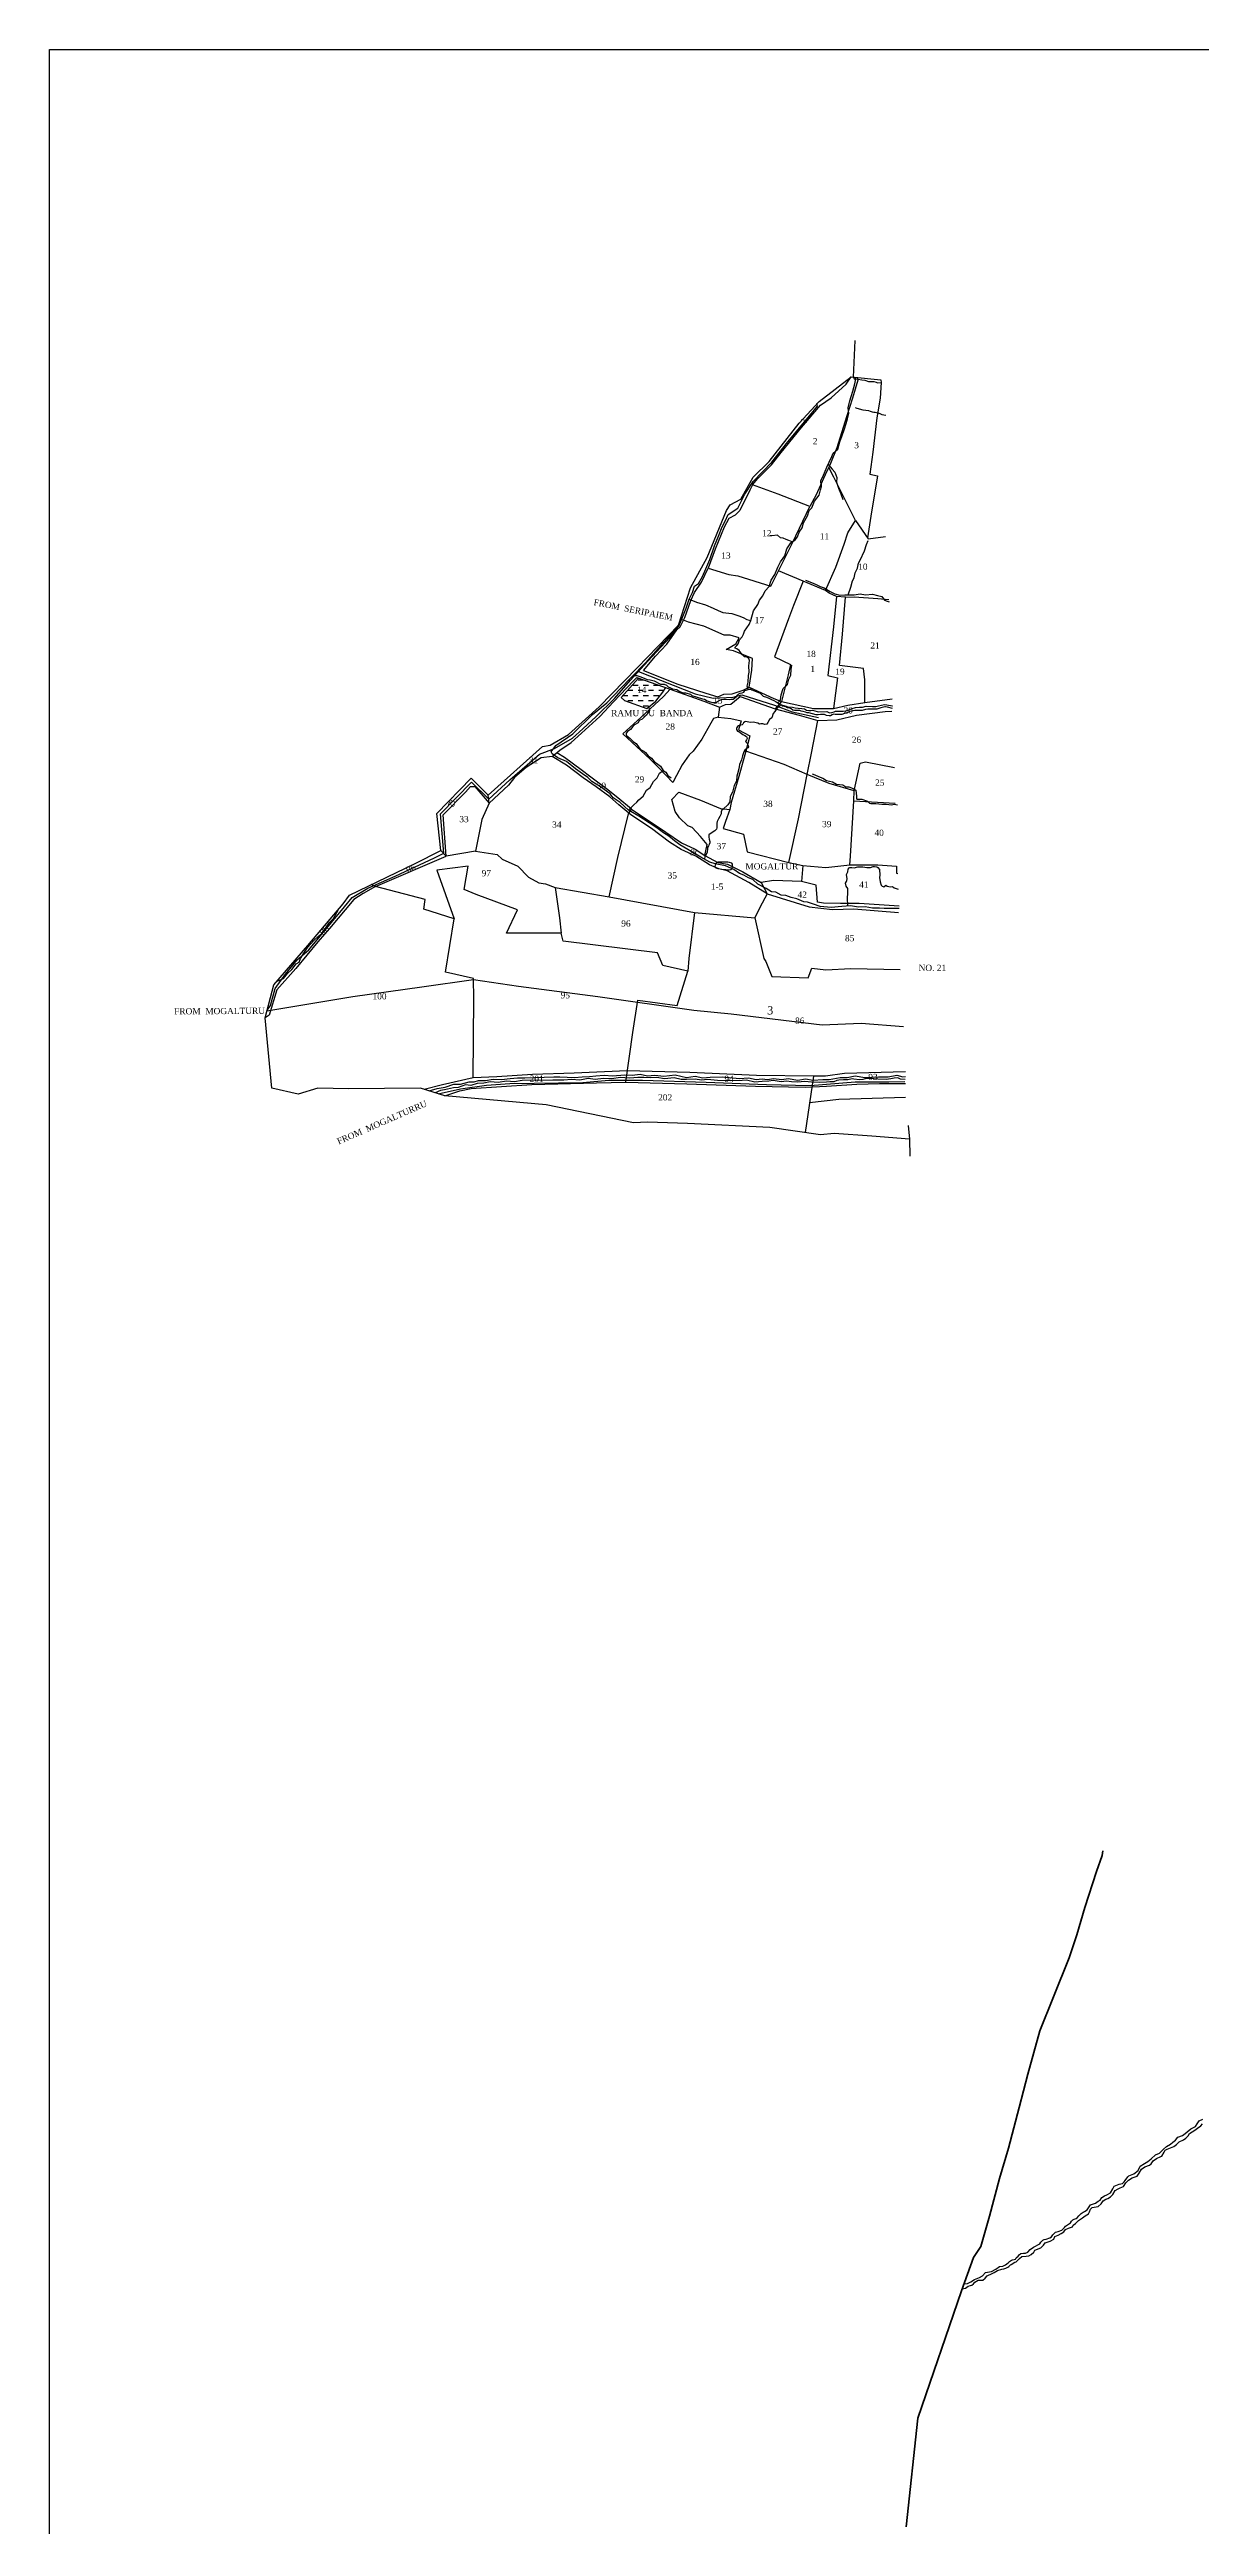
# Model space of a CAD drawing. Header units: millimetres. Extents: x -710 to 883, y -1027 to 1201.
# Drawn here: x -710 to -152, y 0 to 1201 of the extents above; entities that cross this region are included whole.
import ezdxf

# ---------------------------------------------------------------- set-up
doc = ezdxf.new("R2010")
doc.units = ezdxf.units.MM
doc.header["$MEASUREMENT"] = 0
for name, pattern in [('ACAD_ISO02W100', [15, 12, -3]), ('ACAD_ISO07W100', [3, 0, -3]), ('BORDER', [1.75, 0.5, -0.25, 0.5, -0.25, 0, -0.25])]:
    doc.linetypes.add(name, pattern=pattern)
for name, color, linetype in [('CARTTRACK', 30, 'ACAD_ISO02W100'), ('NALA', 4, 'Continuous'), ('SURVEY_BND', 7, 'Continuous'), ('SURVEY_NO', 7, 'Continuous'), ('WATER_BODY', 4, 'Continuous')]:
    doc.layers.add(name, color=color, linetype=linetype)
doc.layers.add('FOOTPATH', color=150, linetype='ACAD_ISO07W100', lineweight=30)
doc.layers.add('VILL_BOUNDARY', color=6, linetype='BORDER', lineweight=30)
doc.styles.get("Standard").update_dxf_attribs({"font": 'TIMES.TTF'})

msp = doc.modelspace()

# ---------------------------------------------------------------- hatches: boundary and pattern name
at = {"layer": 'WATER_BODY', "linetype": 'ByBlock'}
h = msp.add_hatch(dxfattribs=at)
h.set_pattern_fill('DASH', color=256, scale=20, style=0)
h.paths.add_polyline_path([(-413.1, 889), (-411.6, 891.3), (-424.9, 895.9), (-433.3, 886.5), (-431.6, 885), (-420.8, 881.2), (-416.5, 884.7)])
h.paths.add_polyline_path([(-426.3, 888), (-420.3, 888), (-420.3, 892.5), (-426.3, 892.5)], flags=24)

# ---------------------------------------------------------------- linework, layer by layer
at = {"linetype": 'ByBlock', "lineweight": 30}
msp.add_lwpolyline([(-710.4, 1200.6), (882.8, 1200.6), (882.8, -1027.5), (-710.4, -1027.5)], close=True, dxfattribs=at)
at = {"layer": 'CARTTRACK', "linetype": 'ByBlock'}
for points in [[(-605, 734.5), (-603.3, 737.1), (-601, 745.4), (-596, 752.3), (-590.3, 759.3), (-584.7, 764.1), (-573.7, 777.3), (-567.4, 784.9), (-563.7, 789.5), (-556.1, 794), (-542.9, 799.9), (-523.8, 808.8), (-519.3, 811), (-520.9, 830.1), (-505.8, 845.4), (-497.4, 837.2), (-487.2, 846.6), (-472.8, 859), (-465.6, 861.7), (-456.9, 866.8), (-451.8, 871.2), (-445.3, 877.3), (-436.5, 885.9), (-428.7, 894.9), (-420.3, 904.1), (-409.7, 915.5), (-405.5, 921.6)], [(-424.9, 899), (-397.3, 888.3), (-388.7, 886.2), (-379, 886.6), (-374.7, 887.7), (-358.9, 882.7), (-350.3, 879.5), (-337.5, 876.7)], [(-605, 734.5), (-563.3, 741.5), (-529.9, 746.2), (-504.9, 749.8), (-483.1, 746.5), (-444.6, 741.5), (-398, 734.9), (-379.9, 733.1), (-335.7, 727.7), (-316.9, 728.6), (-296.3, 726.9)]]:
    msp.add_lwpolyline(points, dxfattribs=at)
at = {"layer": 'FOOTPATH', "linetype": 'ByBlock'}
msp.add_lwpolyline([(-521.9, 694.3), (-511.2, 696.7), (-498.5, 698.5), (-487.2, 699.3), (-451.9, 699.8), (-439.2, 700.9), (-422.9, 701), (-392, 699.9), (-362.7, 698.9), (-341.6, 698.4), (-319.7, 700.2), (-303.4, 700.1), (-295.7, 700.3)], dxfattribs=at)
at = {"layer": 'NALA', "linetype": 'ByBlock'}
for points in [[(-371.7, 890.3), (-372.2, 891.9), (-371.6, 893.9), (-371.5, 897.1), (-371.1, 898.7), (-371.3, 901.8), (-371, 904.4), (-371.4, 905.3), (-372.5, 906.1), (-373.4, 906.2), (-374.4, 907.1), (-375, 907.9), (-376, 909.2), (-377.2, 910), (-377.9, 910.3), (-378, 910.9), (-377.2, 911.7), (-376.5, 912.5), (-376.1, 913.4), (-375.9, 914.5), (-374.5, 915.8), (-373.9, 917.1), (-373.5, 918.7), (-371.1, 921.9), (-370.4, 923.8), (-369, 928.5), (-366.9, 931.5), (-366.1, 933.6), (-364.6, 935.7), (-363.4, 938.1), (-361.5, 940.2), (-360.5, 943.3), (-358.8, 946.1), (-357.3, 949.7), (-355.9, 952.2), (-353.8, 955.2), (-352.9, 958.6), (-351, 961.5), (-348.8, 962.9), (-347.8, 964.3), (-346.9, 966.7), (-345.5, 968.8), (-344.8, 971.2), (-342.8, 974.6), (-342.1, 977.1), (-340.7, 978.4), (-339.5, 981.7), (-337.3, 984.5), (-336.5, 987.1), (-336.1, 988.8), (-336.1, 989.8), (-336.4, 990.7), (-336.4, 991.6), (-335.4, 993.5), (-333.5, 998.1), (-332.3, 1000.5), (-331.1, 1003.3), (-330.4, 1005), (-328.1, 1006.8), (-327.2, 1010.4), (-326.3, 1013), (-324.9, 1016.7), (-324.1, 1019.3), (-323.5, 1021.6), (-322.9, 1024.2), (-323.2, 1026.9), (-322.6, 1029), (-322.4, 1030.3), (-320.9, 1035), (-320, 1038.6), (-319.4, 1040.9), (-319.5, 1041.7)], [(-320.5, 1041.8), (-320.3, 1041), (-319.3, 1040.9), (-318.3, 1040.8), (-316.6, 1040.5), (-315.1, 1040.3), (-313.3, 1039.6), (-312, 1039.6), (-310.7, 1039.6), (-309.6, 1039.4), (-309, 1039.1), (-307.1, 1039.2)], [(-400.2, 934.1), (-398.6, 937.3), (-397.6, 940.5), (-395.8, 941.8), (-393.8, 945.2), (-392.2, 948.9), (-390.3, 953.3), (-387.9, 960), (-386.1, 964.6), (-384.3, 969.2), (-382.8, 971.9), (-381.4, 975.2), (-376.7, 978.2), (-373.3, 985.1), (-369.3, 991.2), (-360.2, 1000.6), (-353.1, 1009.6), (-350.8, 1012.3), (-341.7, 1023.2), (-338.1, 1027.7), (-338.3, 1029)], [(-319.7, 1027.1), (-318.9, 1026.7), (-318.9, 1026.7), (-316, 1025.9), (-314.6, 1025.7), (-313.3, 1025.6), (-312.5, 1025.3), (-311.5, 1024.9), (-310.7, 1024.8), (-310, 1024.8), (-308.8, 1024.5), (-307.8, 1024.1), (-306.9, 1023.7), (-304.9, 1023.4)], [(-332.8, 999.4), (-330.9, 997.2), (-329.7, 995.7), (-328.7, 993.2), (-328.8, 990.9), (-327.8, 987.9), (-326.7, 985.2), (-325.7, 982.5)], [(-350.3, 961.9), (-351.9, 962.5), (-353.2, 963.1), (-354.7, 963.7), (-355.9, 963.9), (-357.4, 965.1), (-360.2, 964.9), (-361.2, 964.9)], [(-323.2, 936.3), (-321.8, 939.9), (-321.1, 943), (-320.3, 944.5), (-319.7, 946.9), (-318.7, 949.2), (-318.2, 951.6), (-317.3, 953), (-315.3, 957.5), (-314.3, 960.7), (-313.5, 962.5)], [(-343.9, 943.3), (-340.9, 942.2), (-338.6, 941.2), (-336.8, 940.3), (-334.8, 939.6), (-331.9, 937.9), (-329.7, 936.8), (-327.2, 936.1), (-324.8, 936.3), (-322.2, 936.3), (-320.2, 936.2), (-317.3, 936.7), (-314.8, 936.2), (-311.4, 936.5), (-309, 935.9), (-306.9, 935.4), (-305.5, 933.7), (-304.3, 933.1), (-303.2, 932.9)], [(-428.4, 896.2), (-421.5, 903.3), (-412.8, 912.9), (-405.2, 921.1), (-403.4, 925.8), (-401.7, 929.8), (-400.2, 934.1), (-396.7, 932.7), (-392.3, 931.4), (-388.6, 929.7), (-386.2, 928.7), (-383.9, 927.7), (-379.6, 927.2), (-376.2, 926.1), (-374, 925.3), (-372.3, 924.3), (-370.4, 923.8)], [(-357.2, 883.8), (-355.9, 885.4), (-355.7, 887.8), (-354.7, 890.9), (-352.6, 892.7), (-352, 895.3), (-351, 897.3), (-350.8, 900), (-350.4, 902.2)], [(-298.5, 784.1), (-302.7, 784.1), (-305.7, 784.1), (-308, 784.3), (-311.3, 784.3), (-314.9, 784.9), (-318.1, 784.8), (-322, 785.5), (-326.2, 785.2), (-331.4, 784.6), (-336.7, 785.1), (-340, 786.3), (-342.9, 787.2), (-344.6, 787.4), (-348.1, 788.9), (-350.8, 789.5), (-353.4, 790.5), (-355.6, 790.7), (-358.2, 792.1), (-360.4, 792.3), (-362.9, 793.8), (-367, 795.9), (-369.4, 798.2), (-371.5, 799), (-373.7, 800.3), (-375.8, 801.1), (-378.6, 803.1), (-382.6, 804.8), (-387.6, 805.8), (-390.2, 806.7), (-394.6, 809.1), (-400.9, 812.8), (-404.8, 815), (-407.4, 816.9), (-410.1, 819.2), (-412.7, 820.9), (-415.3, 822.8), (-419.7, 825.7), (-424.6, 828.9), (-429.6, 831.9), (-433.8, 835.5), (-437.1, 837.8), (-438.6, 839.7), (-443.2, 843.1), (-447.4, 845.7), (-449.4, 847.6), (-452, 849.4), (-455.3, 851.8), (-459.7, 855.4), (-464, 857.2), (-466.7, 859.2), (-467.2, 860.2), (-464.9, 863.2), (-456.7, 868.8), (-447.1, 878.2), (-440.2, 883.9), (-433.6, 890.9), (-428.4, 896.2), (-427.1, 897.1), (-425.7, 897.1), (-423.7, 896.5), (-421.8, 895.7), (-420.7, 895.2), (-419.2, 895), (-417.2, 894.6), (-416.2, 894.1), (-415.1, 893.4), (-414.1, 893), (-412.9, 893), (-412.4, 893), (-411.3, 892.5), (-410.4, 891.7), (-409.3, 891.1), (-408.3, 890.6), (-406.2, 890.3), (-404.8, 889.4), (-403.2, 888.8), (-402.1, 888.7), (-399.6, 888), (-398.9, 887.5), (-393.8, 885.8), (-392.8, 885.7), (-391.6, 884.9), (-390.1, 884.4), (-388.9, 884.1), (-387.9, 884), (-387.3, 884.1), (-386.6, 884.6), (-385.5, 885.1), (-384.6, 885.5), (-383.4, 885.6), (-382.6, 885.6), (-380.8, 885.5), (-380.1, 885.6), (-378.9, 885.7), (-378.2, 886.2), (-377.4, 886.8), (-376.6, 887.7), (-376.1, 888.3), (-375.5, 888.6), (-374.6, 888.7), (-373.8, 889.1), (-373.2, 889.8), (-372.7, 890), (-371.7, 890.3), (-371.2, 890.5), (-370.3, 890.5), (-369.8, 890.1), (-365.9, 888.5), (-364.4, 887.1), (-362.8, 886.6), (-361.7, 886.2), (-360.4, 885.5), (-359.2, 885), (-358.1, 884.4), (-357.2, 883.8), (-356.2, 883.1), (-353.3, 882.2), (-352.4, 882), (-350.1, 881.7), (-348.9, 881.4), (-347.4, 881.3), (-345.6, 881.1), (-344.4, 880.9), (-343.3, 880.3), (-342.2, 880.2), (-341.3, 880.2), (-340.5, 880.3), (-338.2, 879.6), (-337.5, 879.5), (-333.5, 879.6), (-332.2, 879), (-331.1, 879.2), (-329.9, 879.5), (-329.3, 879.8), (-327.9, 879.8), (-326.7, 879.8), (-325.6, 879.8), (-323.5, 880.2), (-321.3, 881.1), (-319.6, 881.6), (-317.7, 881.7), (-316.2, 881.7), (-314.4, 882.3), (-311.4, 882.1), (-309.8, 882.1), (-308.5, 882.5), (-305.6, 883.1), (-304.4, 882.9), (-303.6, 882.7), (-302.7, 882.6), (-301.9, 882.5), (-301.6, 882.4)], [(-419.8, 882), (-419.6, 880.3), (-420.2, 878.9), (-421.2, 877.8), (-423, 875.9), (-424.5, 875.3), (-425, 874.2), (-426.7, 873.2), (-427.6, 872.4), (-428.7, 870.9), (-430.2, 869.9), (-430.8, 869.1), (-430.8, 868.6), (-430.6, 868), (-429.9, 867.4), (-428.8, 866.6), (-427.3, 864.9), (-426, 864.1), (-424.8, 862.5), (-423.9, 861.3), (-422.2, 860.5), (-421.4, 859.8), (-420.2, 858.2), (-418.5, 857.1), (-417.3, 855.4), (-415.5, 854.1), (-414.1, 853.1), (-412.9, 851.1), (-411.5, 850.2), (-410.6, 848.7), (-409, 847.5)], [(-301.7, 881.1), (-304.1, 881.7), (-305, 881.9), (-305.4, 881.9), (-307.4, 881.4), (-308.3, 881.1), (-309.3, 880.8), (-310.4, 880.8), (-311.8, 880.8), (-313.7, 880.8), (-314.7, 880.7), (-316.4, 880.2), (-320, 880.1), (-322.3, 879.6), (-323.4, 879.2), (-324.9, 878.7), (-326.3, 878.3), (-327.5, 878.2), (-328.5, 878.2), (-329.5, 878.3), (-330.3, 878.4), (-330.9, 878.1), (-331.8, 877.6), (-332.3, 877.6), (-333.7, 877.8), (-334.7, 878.2), (-335.6, 878.2), (-336.5, 878.2), (-337.7, 878.1), (-338.6, 878.1), (-340.5, 878.6), (-342.2, 879.1), (-343.1, 879.1), (-343.9, 879.3), (-345, 879.6), (-346, 879.9), (-346.6, 880.1), (-347.2, 880.1), (-348.4, 880.1), (-349.2, 880.1), (-350, 880.4), (-350.8, 880.9), (-351.4, 881.3), (-352.5, 881.5), (-353.4, 881.9), (-354.2, 882.1), (-355, 882.3), (-355.8, 882.9), (-356.7, 882.1), (-357.8, 881.1), (-358.8, 879.6), (-359.5, 878.7), (-360.1, 876.6), (-361.3, 875.8), (-362.1, 874.4), (-362.6, 873.6), (-363.5, 873.3), (-364.6, 873.7), (-365.5, 873.7), (-366.2, 873.6), (-366.9, 874), (-369.2, 874.5), (-370.6, 874.4), (-372.1, 874.7), (-372.9, 874.8), (-373.3, 874.7), (-373.9, 874.1), (-374.2, 873.6), (-374.4, 873.3), (-374.6, 873.2), (-375.2, 873.1), (-375.7, 873), (-376.3, 872.8), (-376.9, 872.4), (-377.2, 871.9), (-377.3, 871.4), (-377.3, 871), (-376.9, 870.2), (-376.2, 869.9), (-374.3, 868.6), (-373.6, 868.2), (-373.2, 868.1), (-372.5, 867.6), (-372.3, 867.2), (-372.2, 866.6), (-372.5, 866), (-372.9, 865.2), (-372.7, 864.8), (-372.2, 864.3), (-371.5, 862.5), (-371.6, 862.1), (-372.2, 861.9), (-373.3, 861), (-373.8, 860.2), (-374.4, 858.2), (-374.9, 856.2), (-375.9, 854), (-376.1, 851.8), (-376.9, 849.5), (-377.2, 848.3), (-377.3, 846.1), (-378.4, 843.8), (-379.2, 840.6), (-380.3, 838.5), (-380.5, 835.9), (-381.5, 834.4), (-383.7, 832.4), (-384.5, 831.8), (-384.7, 831.1), (-384.8, 830), (-385.4, 828.7), (-386, 827.7), (-386.7, 826.3), (-386.9, 825.5), (-386.8, 823.7), (-386.9, 823.2), (-387, 822.7), (-387.8, 821.8), (-390.1, 820.3), (-390.7, 819.8), (-390.7, 818.8), (-390.5, 817.8), (-390.3, 816.7), (-390.3, 816), (-390.5, 815.2), (-390.9, 814.6), (-391.3, 813.8), (-391.4, 813.1), (-391.5, 811.4), (-392, 810.4), (-392.6, 809.2), (-392.9, 808.2)], [(-429.6, 831.9), (-427.1, 834.5), (-425.6, 835.7), (-424.7, 836.9), (-422.5, 838.7), (-420.9, 841.5), (-419.1, 842.8), (-417.6, 845.8), (-415.8, 847.5), (-414.6, 849.7), (-412.9, 851.1)], [(-340.6, 849.4), (-339.4, 848.9), (-337.6, 848.1), (-335.4, 847.4), (-333.7, 846.2), (-330.7, 845.5), (-328.8, 844.5), (-325.8, 844.1), (-324.3, 843.2), (-322.8, 843.2), (-320.7, 842.4), (-319.5, 841.6), (-319.2, 838.7), (-319.1, 837.6), (-318.9, 837.1), (-317.6, 837.2), (-316.5, 837.1), (-313.8, 836.2), (-312.8, 835.3), (-312.1, 835.1), (-309.7, 835), (-306.8, 834.7), (-304.7, 834.8), (-302.2, 834.4), (-300.8, 834.7), (-299.2, 834.4)], [(-323.4, 785.4), (-323.5, 789.4), (-323.4, 791.5), (-323.3, 792.7), (-323.3, 793.9), (-324.2, 795), (-324.4, 796.5), (-324, 797.2), (-323.8, 797.8), (-323.7, 798.6), (-323.9, 800.6), (-323.4, 801.9), (-323.2, 803.3), (-322.7, 803.9), (-322.3, 804.1), (-321.4, 804.1), (-320.3, 803.8), (-318.5, 804.3), (-317.1, 804.4), (-316.1, 804.3), (-314.1, 804), (-312.4, 804), (-311, 804.5), (-310.4, 804.5), (-309.2, 804.3), (-308.8, 804.1), (-308, 803.1), (-307.8, 800.4), (-307.9, 799.2), (-307.6, 797.1), (-307.1, 795.4), (-306.7, 795), (-305.9, 794.6), (-304.9, 795.4), (-304.3, 795), (-302.6, 794.6), (-301.7, 794.9), (-300.9, 794.2), (-299.9, 793.8), (-298.9, 793.6)], [(-600, 749), (-597, 750.3), (-595, 752.7), (-592.9, 754.6), (-590.9, 757.3), (-589.4, 758.2), (-588.7, 759.9), (-586.8, 763), (-585.2, 765.4), (-582.3, 768.7), (-580.1, 770.6), (-578.4, 772.1), (-574.6, 777.4), (-572.8, 779.3), (-570.3, 783.7)], [(-526.4, 695.7), (-522.4, 696.9), (-518.6, 697.6), (-514.4, 699), (-511.1, 699), (-507, 700.2), (-504.5, 700.2), (-502.4, 700.8), (-499.1, 700.8), (-495.3, 701.5), (-491.2, 701.3), (-487, 701.8), (-483.5, 702), (-479.9, 702), (-465.9, 702.5), (-463, 702.5), (-455.9, 702.3), (-452.1, 702.6), (-448.6, 702.7), (-445.6, 703), (-441.5, 703.3), (-437.5, 703.1), (-431.5, 703.6), (-427.9, 703.4), (-424, 703.9), (-420.4, 703), (-416.9, 703.4), (-412.6, 702.9), (-407.1, 703.5), (-401.5, 702.2), (-397.3, 702.8), (-393.6, 702.1), (-390, 702.4), (-384.3, 702.5), (-375.8, 701.8), (-371.5, 702.1), (-367.8, 701.2), (-364.9, 701.6), (-362.3, 701.2), (-359.4, 701.8), (-355.4, 701.3), (-352.2, 701.8), (-347.5, 701), (-343.8, 701.6), (-340.1, 701), (-335.4, 701.3), (-332.3, 701.3), (-327, 702.3), (-323.7, 702.3), (-319.8, 703.1), (-315.1, 702.3), (-308.4, 702.6), (-303.7, 702.5), (-299.5, 703.3), (-296.7, 702.5), (-295.3, 702.7)], [(-295.5, 701.3), (-297.8, 701.4), (-299.1, 702), (-300.9, 701.9), (-302.4, 701.6), (-304.7, 701.3), (-308.8, 701.5), (-312.7, 701.7), (-314.9, 701.6), (-316, 701.2), (-317.7, 701.1), (-320.4, 701.5), (-321.3, 701.6), (-323.3, 701.1), (-325.5, 701.1), (-327.7, 700.9), (-328.7, 700.8), (-330.1, 700.2), (-332, 700.1), (-333.7, 700), (-337.2, 699.8), (-341, 700), (-344.2, 700.3), (-347.7, 699.9), (-350.7, 700.1), (-353.1, 700.5), (-355.6, 700.2), (-359.6, 700.7), (-361.6, 700.4), (-364.9, 700.3), (-368.4, 700), (-372.4, 700.9), (-374.5, 700.7), (-380.2, 700.6), (-386.5, 700.8), (-391.3, 701.2), (-394.3, 700.9), (-397.3, 701.4), (-401.5, 701.3), (-404.2, 701.2), (-407.6, 702), (-412.2, 701.6), (-415.9, 702.2), (-418.9, 702), (-422.2, 702.3), (-425.2, 702.2), (-429.1, 701.9), (-431.4, 702.1), (-433.8, 702.2), (-437.8, 701.6), (-441.8, 701.8), (-445.9, 701.3), (-449.2, 701.7), (-453.2, 700.9), (-457.3, 701.3), (-461.1, 700.9), (-466.3, 701), (-481.3, 700.8), (-485, 700.2), (-488.8, 700.4), (-492.9, 699.8), (-496.8, 700.1), (-499.8, 699.5), (-503, 699.3), (-506.2, 698.4), (-508.8, 698.6), (-512.2, 697.3), (-514.5, 697.2), (-518.9, 696.2), (-520.8, 695.9), (-523.4, 694.8)], [(-267.9, 114.9), (-266.2, 115.3), (-264.9, 116.2), (-263.9, 116.6), (-263.2, 116.7), (-262.4, 117.4), (-261.7, 118.1), (-260.2, 119.1), (-257.9, 119.2), (-256.8, 120.1), (-255.7, 121.2), (-253.3, 122.4), (-252.3, 122.8), (-250.7, 123.9), (-248.7, 124.5), (-247.6, 124.6), (-246.7, 124.9), (-245.7, 125.4), (-245.3, 125.8), (-244.5, 126.5), (-244.2, 126.8), (-242.4, 127.9), (-241.7, 128.1), (-241.3, 128.4), (-240.1, 129.6), (-238.9, 130.6), (-236.9, 130.8), (-235.5, 130.9), (-234.4, 131.6), (-233.2, 132.8), (-232.6, 133.7), (-229.8, 134.9), (-228.5, 136.1), (-227.6, 137.2), (-225.2, 138), (-223.4, 139.1), (-223, 140.3), (-221.4, 141), (-219.8, 141.7), (-218.6, 142.5), (-217.7, 143.7), (-216.4, 144.3), (-214.4, 145), (-214, 145.8), (-212.9, 146.7), (-211.4, 148.1), (-209.6, 149.3), (-208.2, 150.3), (-206.6, 151.3), (-206.2, 152.2), (-205.6, 153.6), (-204.8, 154.3), (-202, 154.9), (-200.5, 156.1), (-199.5, 157.6), (-198.2, 158.4), (-197.3, 158.8), (-195.9, 159.5), (-194.8, 160.7), (-193.7, 162.6), (-192.3, 163.5), (-191.2, 163.9), (-189.7, 164.6), (-188.5, 166.3), (-187.2, 167.7), (-185.4, 168.7), (-183.1, 169.5), (-182.1, 171.1), (-180.9, 173), (-179.3, 174.1), (-177.1, 174.9), (-176.2, 175.5), (-175.2, 177), (-173.6, 178.1), (-171.5, 179.1), (-171.1, 179.3), (-170, 181.2), (-169.4, 182.1), (-168.4, 182.7), (-165.3, 183.9), (-163.9, 185), (-162.7, 186.2), (-160.5, 187.2), (-159.4, 188), (-158.3, 189.1), (-157.6, 190.2), (-155, 191.9), (-153.7, 192.8), (-152.1, 194), (-151.3, 195)], [(-267, 117.4), (-265.3, 117.6), (-263.6, 118.4), (-261.9, 119.5), (-259.4, 120.4), (-258, 121.3), (-256.6, 122.9), (-253.7, 123.3), (-251.6, 124.4), (-249.7, 125.7), (-248.2, 126), (-246.9, 126.6), (-245.6, 127.6), (-244.9, 128.2), (-244, 128.8), (-243.4, 129), (-242.6, 129.1), (-242.1, 129.3), (-241.7, 129.9), (-240.7, 130.8), (-240.3, 131.5), (-239.4, 132.1), (-238.2, 132.3), (-237.1, 132.3), (-236, 132.8), (-234.9, 134), (-233.3, 135.1), (-230.3, 136.7), (-229.7, 137.6), (-228.8, 138.5), (-228.1, 138.9), (-227.2, 139.1), (-225.4, 139.6), (-224.6, 140.1), (-223.9, 141.1), (-223.9, 141.1), (-222.6, 142.4), (-221.4, 142.7), (-219.6, 143.4), (-219.6, 143.4), (-218.2, 144.6), (-217.8, 145.4), (-215.4, 146.9), (-214.8, 147.7), (-214.2, 148.4), (-213.6, 148.7), (-212.6, 149), (-212.1, 149.4), (-211.3, 150.3), (-210.9, 150.9), (-210.2, 151.5), (-209.2, 152.1), (-208.5, 152.4), (-207.3, 153.3), (-205.7, 155.7), (-203.3, 156.5), (-201.9, 157.4), (-201, 158), (-200.1, 159.2), (-198.8, 160), (-197.7, 160.5), (-196, 161.5), (-194.8, 163.4), (-194.1, 164.7), (-191.8, 165.7), (-190.1, 166), (-189.3, 166.8), (-188.8, 167.5), (-187.6, 169.2), (-187, 169.8), (-184.6, 170.7), (-182.5, 172.3), (-181.5, 174.4), (-179.5, 175.7), (-177.8, 176.6), (-176.2, 177.9), (-174.1, 179.9), (-172.2, 180.7), (-170.3, 182.6), (-168.8, 183.9), (-166.8, 185.1), (-165.7, 186), (-164.5, 187.1), (-163.3, 188.5), (-161, 189.3), (-159.7, 190.2), (-158.7, 191.1), (-157, 192.5), (-154.7, 193.7), (-154, 195), (-152.9, 196.4), (-151.2, 197.2)]]:
    msp.add_lwpolyline(points, dxfattribs=at)
at = {"layer": 'SURVEY_BND', "linetype": 'ByBlock'}
for points in [[(-369.5, 989.5), (-367, 992.6), (-360.3, 999.2), (-355.6, 1005.2), (-345.8, 1017.4), (-336.6, 1028.2), (-331.4, 1031.8), (-324.2, 1038.3), (-321.7, 1042)], [(-318.6, 1041.6), (-318.4, 1040.3), (-321, 1031.6), (-323.9, 1022.5), (-328.6, 1007.5), (-331.7, 999.9), (-332.5, 998), (-333.6, 995.9), (-338.7, 984.8), (-341.7, 979.1)], [(-307.3, 1040.5), (-307.1, 1039.2), (-307.6, 1031.6), (-309.2, 1022), (-311.2, 1005.4), (-312.7, 994.7), (-309, 994), (-312.1, 974.4), (-313.8, 963.9)], [(-319.6, 972.3), (-325.6, 984.2), (-330.1, 993.3), (-332.5, 998)], [(-422.4, 899.5), (-416.6, 906.5), (-411.1, 912.4), (-406.2, 919.3), (-404.7, 920.7), (-402.4, 925.2), (-399.4, 933.5), (-397.6, 937.3), (-394.3, 942.3), (-391, 949.2), (-381.1, 946.1), (-376.6, 945.5), (-360.7, 940.4), (-357, 947.8), (-350.2, 961.5), (-341.7, 979.1), (-357.1, 985), (-369.5, 989.5), (-370.9, 987), (-375.7, 977.1), (-377.9, 974.9), (-381.1, 973.2), (-383.3, 969), (-387.6, 958.3), (-391, 949.2)], [(-328.8, 935.5), (-332.3, 937.1), (-334.2, 938.4), (-329.1, 949.6), (-325.1, 960.8), (-323.3, 966.3), (-319.6, 972.3), (-313.5, 963.4), (-305, 964.5)], [(-334.2, 938.4), (-345, 942.8), (-349.7, 931), (-352.1, 924.6), (-358.9, 906.2), (-351.1, 902.5), (-352.3, 897.5), (-355.5, 884.5)], [(-345, 942.8), (-357, 947.8)], [(-324.5, 935.1), (-328.8, 935.5), (-330.3, 920.8), (-333.1, 897.2), (-328.4, 896), (-330.2, 881.1)], [(-315, 884.1), (-315, 895), (-315.7, 900.5), (-327.4, 901.9), (-325.9, 917.1), (-324.5, 935.1), (-320.2, 935.3), (-308.7, 934.5), (-303.4, 934)], [(-371.1, 891.5), (-369.9, 899.7), (-369.6, 905.3), (-378.7, 909.1), (-382.4, 909.8), (-377.6, 912.5), (-376, 915.4), (-380.4, 916.7), (-383.3, 916.7), (-393.2, 921.1), (-400.6, 923), (-403, 924), (-404.7, 924.1)], [(-466.7, 857.8), (-462.9, 860.9), (-457.5, 864.7), (-452.5, 869.2), (-443.6, 877.3), (-436.9, 884.3), (-427.3, 894.6), (-425.7, 896.2), (-409.4, 890.5), (-393.2, 884.7), (-385.5, 881.7), (-386.2, 877), (-388.5, 876.3), (-389.7, 874), (-394.2, 866.3), (-398.3, 860.4), (-400.3, 858.7), (-403.7, 853.8), (-406.4, 848.6), (-408.2, 845.3), (-415, 852.4), (-419.2, 856.5), (-432.5, 868.9), (-423.5, 877), (-412.7, 886.9), (-409.4, 890.5)], [(-422.4, 899.5), (-405.7, 892.9), (-392.1, 888.6), (-386.4, 886.8), (-383.5, 888), (-379.4, 888.2), (-374, 890), (-371.1, 891.5), (-359.2, 886), (-355.5, 884.5), (-358.6, 880.9)], [(-386.2, 877), (-380, 876.3), (-375, 875.2), (-376.4, 870.8), (-370.9, 867.8), (-372.8, 860.4)], [(-385.5, 881.7), (-382.7, 883), (-380.1, 883.3), (-375.5, 886.9), (-358.6, 880.9), (-347, 877.9), (-337.9, 875.3)], [(-355.5, 884.5), (-340, 881.1), (-330.2, 881.1), (-323.4, 882.8), (-315, 884.1), (-301.9, 885.8)], [(-320.2, 841.2), (-332.3, 844.8), (-343, 849.2), (-340.9, 859.4), (-337.9, 875.3), (-328.7, 875.7), (-319.1, 877.9), (-305.3, 879.7), (-302, 879.8)], [(-362.4, 791.2), (-371.4, 796.7), (-381.8, 802.4), (-385.9, 803.4), (-390.4, 805.3), (-397.1, 809.5), (-404.2, 812.7), (-409.8, 816.3), (-418.6, 823), (-428.5, 829.5), (-434.3, 834.4), (-438.8, 838.3), (-445.3, 843.1), (-451.6, 847.5), (-459.8, 853.7), (-466.7, 857.8), (-472.1, 857.2), (-479.3, 852.6), (-484.9, 847.6), (-487.9, 844), (-497.2, 835.3)], [(-428.2, 832.4), (-434.9, 837.8), (-440.3, 842.2), (-447.9, 847.9), (-452.7, 851.4), (-460.7, 857.4), (-464.5, 859.6)], [(-343, 849.2), (-354.2, 854), (-372.8, 860.4), (-376.2, 848.2), (-379.9, 835.5), (-380.6, 832.2)], [(-320.4, 836.4), (-320.2, 841.2), (-317.4, 854.6), (-314.8, 855.3), (-300.7, 852.5)], [(-518.1, 809.6), (-519.6, 829.6), (-508.8, 840.5), (-506.3, 843.3), (-504.2, 843.3), (-497.2, 835.3), (-497.7, 839.1)], [(-352, 806.4), (-347.3, 827.6), (-343, 849.2)], [(-497.2, 835.3), (-500.8, 827.3), (-503.9, 812), (-518.1, 809.6)], [(-439.1, 789.9), (-434.8, 808.9), (-429.7, 830.1), (-428.2, 832.4), (-411.6, 821.2), (-404, 816), (-397.4, 812.9), (-392.7, 809.9), (-386.4, 806.4), (-381.7, 805.6), (-374.2, 801.9), (-365.3, 796.8), (-362.4, 791.2), (-366, 784.6), (-368.4, 779.6)], [(-392.7, 809.9), (-391.5, 815.2), (-394.7, 819), (-398.8, 823.4), (-400.9, 824.2), (-405, 828.1), (-407.1, 831.2), (-408.6, 837), (-405.3, 840.6), (-394.7, 836.7), (-385.1, 832.7), (-380.6, 832.2), (-382.6, 826.3), (-383.8, 823), (-373.9, 820.2), (-372.1, 811.7), (-352, 806.4), (-345.2, 805), (-345.8, 797.2)], [(-322.3, 805.3), (-322, 809.6), (-320.4, 836.4), (-300.4, 835.2)], [(-552.3, 794.8), (-518.1, 809.6), (-520.6, 812.3)], [(-430.9, 700), (-427.5, 724), (-425.2, 739.7), (-406, 737.1), (-400.9, 753.8), (-413, 756.5), (-415.6, 762.6), (-461.3, 768.3), (-462.3, 772.2), (-488.8, 772.2), (-483.5, 783.5), (-503.5, 790.9), (-509.3, 793.3), (-507.4, 804.7), (-522.6, 802.8), (-514.2, 779.2)], [(-503.9, 812), (-493.3, 810.3), (-490.9, 808.1), (-483.4, 804.7), (-478.1, 799.3), (-473.2, 796.6), (-469.9, 796.2), (-465.3, 794.3), (-463.2, 779.7), (-462.3, 772.2)], [(-345.2, 805), (-334, 804), (-322.3, 805.3), (-308.8, 805.4), (-299.8, 804.7), (-299.7, 801.3), (-299, 801.2)], [(-552.3, 794.8), (-558.4, 791.4), (-562.9, 788.6), (-574.6, 774.5), (-580.3, 768), (-591, 755.1), (-600.2, 744.8), (-603.9, 732.4), (-605.8, 731.2)], [(-505, 702.1), (-504.6, 740.6), (-504.8, 750.2), (-518.4, 753.3), (-514.2, 779.2), (-529, 783.9), (-528.2, 788.6), (-552.3, 794.8), (-554.4, 795.8)], [(-465.3, 794.3), (-439.1, 789.9), (-397.6, 782.2), (-400.4, 760), (-400.9, 753.8)], [(-298.5, 785.3), (-317.9, 786.6), (-326.9, 786.6), (-335.1, 786.8), (-338, 787.2), (-338.7, 795.4), (-345.8, 797.2), (-359.4, 797.7), (-365.3, 796.8)], [(-397.6, 782.2), (-368.4, 779.6), (-364.1, 759.9), (-363.1, 758.4), (-360.1, 751.2), (-342.5, 750.6), (-340.7, 755.3), (-334, 754.4), (-321.8, 755.1), (-298, 754.6)], [(-362.4, 791.2), (-342.1, 785), (-330.8, 783.6), (-320.4, 784), (-298.7, 782.3)], [(-295.3, 704.9), (-325, 704.2), (-334.2, 702.8), (-340, 702.8), (-367.6, 703.2), (-399.9, 704.7), (-430.4, 705.4), (-456.1, 704.4), (-476.2, 703.7), (-493.6, 702.5), (-505, 702.1), (-519.8, 698.7), (-528.7, 696.4)], [(-518.8, 693.3), (-511.5, 695.8), (-505.9, 696.9), (-476.6, 698.8), (-445.2, 699.6), (-430.9, 700), (-401.4, 699.2), (-368.1, 698), (-344, 697.6), (-333.7, 698), (-319, 699), (-308, 699.4), (-295.4, 699.3)], [(-340, 702.8), (-344, 675.5)], [(-341.9, 690.1), (-327.7, 691.7), (-295.3, 692.7)], [(-294, 679), (-293.4, 672.3), (-293.3, 664.1)]]:
    msp.add_lwpolyline(points, dxfattribs=at)
at = {"layer": 'VILL_BOUNDARY', "linetype": 'ByBlock'}
for points in [[(-320.5, 1041.8), (-319.8, 1059.5)], [(-293.4, 672.3), (-311.7, 673.8), (-330, 675), (-336.6, 674.4), (-361.1, 678), (-401, 679.9), (-420.5, 680.6), (-427.3, 680.3), (-469.6, 689), (-518.8, 693.3), (-530.5, 697), (-565.4, 696.8), (-580.4, 697.1), (-589.9, 694.1), (-602.6, 697), (-605.8, 731.2), (-601.6, 747.1), (-585.2, 766.2), (-568, 786.4), (-565, 790.6), (-533.1, 806), (-520.6, 812.3), (-522.6, 830.2), (-506, 847.3), (-497.7, 839.1), (-471.4, 862.7), (-467.7, 863.4), (-458.7, 868.6), (-443.9, 882), (-425.4, 900.8), (-405.5, 921.6), (-399.6, 939.7), (-391.5, 954.3), (-382.2, 977.2), (-380.4, 979.9), (-375.2, 982.6), (-369.2, 993.3), (-361.4, 1000.8), (-347, 1019.5), (-337.3, 1030), (-321.7, 1042), (-307.3, 1040.5)]]:
    msp.add_lwpolyline(points, dxfattribs=at)
at = {"layer": 'VILL_BOUNDARY', "linetype": 'ByBlock', "lineweight": 40}
msp.add_lwpolyline([(-295.1, -0.4), (-289.4, 52.3), (-268.2, 114), (-262.4, 130.1), (-258.9, 135.4), (-254.7, 150.1), (-249.7, 168.5), (-245.4, 183.1), (-240.2, 202.9), (-236.1, 219.1), (-230.3, 240), (-223.6, 256.5), (-216, 275.4), (-212.3, 286.5), (-208.4, 299.8), (-202.8, 317.3), (-200, 325.1), (-199.7, 327.3)], dxfattribs=at)
at = {"layer": 'WATER_BODY', "linetype": 'ByBlock'}
msp.add_lwpolyline([(-424.9, 895.9), (-433.3, 886.5), (-431.6, 885), (-420.8, 881.2), (-416.5, 884.7), (-413.1, 889), (-411.6, 891.3)], dxfattribs=at)
msp.add_lwpolyline([(-381.5, 806.6), (-383.1, 806.6), (-384.6, 806.7), (-385.5, 806.7), (-386.4, 806.6), (-386.8, 806.5), (-387.3, 806), (-387.5, 805.5), (-387.7, 805.2), (-387.8, 804.6), (-387.6, 804.2), (-387.3, 803.9), (-386.4, 803.6), (-385.3, 803.4), (-384.4, 803.3), (-383.3, 803.1), (-382.5, 803), (-381.8, 802.9), (-380.8, 802.9), (-380.1, 803), (-379.6, 803.4), (-379.4, 803.9), (-379.3, 804.4), (-379.2, 805), (-379.2, 805.6), (-379.5, 806.1), (-380.7, 806.5)], close=True, dxfattribs=at)

# ---------------------------------------------------------------- texts
at = {"layer": 'SURVEY_NO', "linetype": 'ByBlock'}
for s, rotation, p in [('1', 75.0348, (-343.3, 1019.4)), ('FROM  SERIPAIEM', 348.7065, (-446.8, 931.3)), ('32', 243.0267, (-515.3, 838.4)), ('98', 204.0311, (-533.8, 805.9)), ('36', 162.8386, (-395.1, 811.8)), ('98', 224.2126, (-576.7, 776.3)), ('FROM  MOGALTURU', 0.373, (-650, 732.8)), ('FROM  MOGALTURRU', 23.553, (-570.2, 669.7))]:
    msp.add_text(s, height=3, rotation=rotation, dxfattribs=at).set_placement(p)
for s, height, p in [('2', 3, (-340.3, 1009.2)), ('3', 3, (-320.2, 1007.3)), ('12', 3, (-364.9, 964.6)), ('11', 3, (-336.9, 963.1)), ('13', 3, (-384.7, 953.8)), ('10', 3, (-318.3, 948.4)), ('17', 3, (-368.5, 922.5)), ('21', 3, (-312.4, 910.2)), ('16', 3, (-399.7, 902.2)), ('18', 3, (-343.4, 906.1)), ('1', 3, (-341.5, 898.8)), ('14', 3, (-425.5, 888.7)), ('19', 3, (-329.4, 897.5)), ('RAMU DU  BANDA ', 3, (-438.1, 877.4)), ('15', 3, (-388.6, 883.5)), ('20', 3, (-325.4, 878.7)), ('28', 3, (-411.7, 870.9)), ('27', 3, (-359.6, 868.5)), ('26', 3, (-321.4, 864.5)), ('31', 3, (-478, 854.6)), ('30', 3, (-445.1, 842.2)), ('29', 3, (-426.6, 845.3)), ('25', 3, (-310.1, 843.7)), ('33', 3, (-511.7, 826)), ('38', 3, (-364.3, 833.4)), ('34', 3, (-466.7, 823.4)), ('39', 3, (-335.8, 823.6)), ('40', 3, (-310.4, 819.4)), ('37', 3, (-386.9, 812.9)), ('MOGALTUR', 3, (-373, 803.1)), ('97', 3, (-500.9, 799.8)), ('35', 3, (-410.7, 798.7)), ('1-5', 3, (-389.7, 793.3)), ('41', 3, (-317.8, 794.3)), ('42', 3, (-347.7, 789.4)), ('96', 3, (-433.2, 775.4)), ('85', 3, (-324.7, 768.3)), ('NO. 21', 3, (-289, 753.9)), ('100', 3, (-553.8, 740.1)), ('95', 3, (-462.6, 740.6)), ('3', 4, (-362.5, 732.8)), ('86', 3, (-348.9, 728.3)), ('201', 3, (-477.6, 700.2)), ('94', 3, (-383.2, 700.1)), ('93', 3, (-313.4, 701)), ('202', 3, (-415.3, 691.1))]:
    msp.add_text(s, height=height, dxfattribs=at).set_placement(p)

doc.saveas('drawing.dxf')
